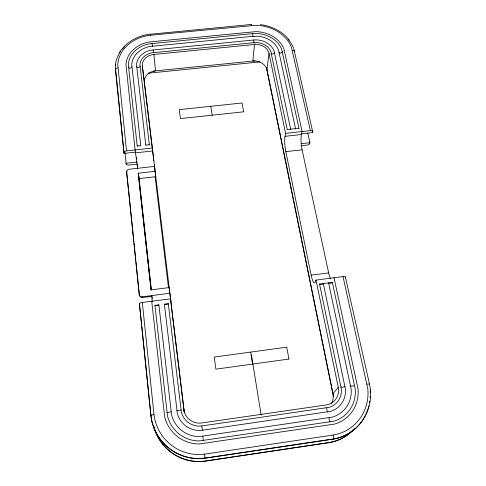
<?xml version="1.0" encoding="UTF-8"?>
<svg xmlns="http://www.w3.org/2000/svg" width="486" height="486" viewBox="0 0 486 486"><rect width="100%" height="100%" fill="white"/><g stroke="black" fill="none" stroke-linecap="round" stroke-linejoin="round"><path stroke-width="0.73" d="M138.194 173.229L139.124 178.599L155.818 176.704L155.131 171.315L138.194 173.229L151.037 289.887L169.177 287.578L170.835 301.466L170.483 298.841L142.307 302.468A3.019 0.966 -6.6 0 0 139.421 303.865L150.879 415.7L151.893 421.313A49.529 48.776 -67.9 0 0 199.503 458.711L204.946 458.274L204.612 454.131L333.135 435.043L337.989 433.974A46.407 43.728 47.2 0 0 367.829 389L343.013 276.601L316.022 280.076L315.147 282.19A12.156 2.381 82.3 0 1 311.155 275.149L285.823 151.638A11.312 2.035 84.3 0 1 285.009 136.335L285.592 133.358L269.019 53.442A12.691 10.315 5.6 0 0 254.5 44.499L153.874 54.438A12.897 10.54 -2.4 0 0 142.374 66.114L153.855 160.775M298.847 128.492A1.762 0.893 -13.3 0 0 298.957 128.243L281.667 49.347A26.432 21.481 5.6 0 0 255.727 33.479L252.781 33.607C252.805 36.189 252.447 37.616 255.83 36.128A23.085 18.76 5.6 0 1 278.496 50.022L295.524 128.62A1.762 0.893 -13.3 0 0 295.652 129.063M290.579 129.398A1.762 0.899 -13 0 0 290.683 129.148L274.025 50.975A18.371 14.926 5.6 0 0 255.97 39.882L253.789 39.98C253.868 41.924 253.334 44.086 256.073 42.561A15.023 12.211 5.6 0 1 270.848 51.65L287.244 129.525A1.762 0.899 -13 0 0 287.256 129.762M254.5 44.499L252.848 61.06A12.278 10.091 5.6 0 1 266.875 69.796L332.886 393.83A15.376 14.525 48.9 0 1 331.707 403.337M266.875 69.796L269.019 53.442M150.362 34.22L251.177 24.476M330.516 278.806A12.132 2.679 82.2 0 1 328.658 272.907L302.104 149.81A11.287 2.284 84.4 0 1 301.429 134.519L302.122 131.542L283.873 48.879A28.765 23.377 5.6 0 0 255.66 31.639L148.485 42.051A29.227 23.881 -2.4 0 0 125.965 64.614L135.114 149.937L137.653 168.302M300.913 145.782L306.702 145.132A2.618 1.27 -13.4 0 0 309.716 143.431L309.898 142.72L307.778 133.176M301.599 133.778L312.528 132.569L312.717 131.828L293.884 49.104M345.175 277.816L345.449 277.287A2.952 0.923 -11.8 0 0 343.013 276.601M319.533 284.037A1.938 0.601 -11.2 0 0 321.131 284.444A1.938 0.601 -11.2 0 0 323.299 283.545L345.437 389.201A23.158 21.821 47.1 0 1 330.425 411.387L202.291 430.238L201.884 425.943L329.071 407.341A18.936 17.848 47 0 0 341.366 389.237L319.533 284.037L332.357 282.372L355.242 389.116A33.327 31.408 47.1 0 1 333.712 421.204L199.497 440.911A33.352 32.86 -67 0 1 167.512 415.998L154.937 305.342L158.861 304.831L171.588 414.856A29.124 28.698 -67 0 0 199.497 436.55L332.345 417.116A29.105 27.429 47.1 0 0 351.171 389.152L328.597 282.858A1.938 0.601 -11.4 0 0 330.17 283.277A1.938 0.601 -11.4 0 0 332.357 282.372M119.149 53.193C124.829 43.351 135.272 37.064 146.219 34.798C147.373 35.326 150.83 32.696 150.593 35.217L255.417 25.327A36.802 29.913 5.6 0 1 291.454 47.27L310.366 130.631A2.697 1.343 -13.8 0 1 312.717 131.828M332.886 393.83L338.244 387.233L316.022 280.076M353.097 430.092A48.114 45.435 48.8 0 1 334.362 441.343L329.101 442.673L204.904 461.232L199.637 461.657A48.126 47.3 -70.6 0 1 153.655 426.04M204.946 458.274L333.092 439.174L338.523 437.795A49.584 46.735 47.4 0 0 370.545 396.655M333.092 439.174L338.238 438.038A49.481 46.644 47.5 0 0 365.569 415.026M254.208 42.64L151.675 52.846A15.266 12.472 -2.4 0 0 139.95 64.717L149.348 144.658A1.792 0.929 -5.7 0 1 149.172 145.144M252.781 33.607L149.02 43.868A26.864 21.949 -2.4 0 0 128.34 64.632L137.198 145.988A1.798 0.929 -5.2 0 0 137.295 146.219M253.2 36.243L149.797 46.492A23.462 19.167 -2.4 0 0 131.749 64.656L140.764 145.6A1.798 0.929 -5.2 0 1 140.6 146.086M253.789 39.98L150.891 50.204A18.668 15.248 -2.4 0 0 136.542 64.693L145.788 145.047A1.792 0.929 -5.7 0 0 145.885 145.278M150.593 35.217L146.638 35.812A37.398 30.557 -2.4 0 0 117.782 64.553L126.506 150.885A2.758 1.409 -4.7 0 0 123.924 152.659L124.07 153.382L135.485 152.124M329.362 442.448L204.91 461.044L199.625 461.469A48.217 47.397 -70.4 0 1 153.552 425.779M202.298 430.225L199.503 430.444A23.176 22.836 -66.9 0 1 177.317 413.252L164.377 304.121L168.296 303.61L181.381 412.11A18.948 18.675 -66.9 0 0 199.509 426.131L201.884 425.943M154.542 166.4L129.179 169.256A2.849 2.479 -7.9 0 0 126.609 172.038L139.19 294.291A3.074 2.867 -16.4 0 0 142.532 296.77L169.863 293.265M311.155 275.149L328.658 272.907M139.19 294.291L139.373 295.038A3.062 2.861 -16.5 0 0 142.708 297.511L151.814 296.339L151.662 295.597A12.399 0.352 83.1 0 1 152.27 301.794M137.167 162.014L126.038 163.253L126.172 163.94A2.679 1.33 -4.9 0 0 129.215 164.997L137.52 164.068M301.363 143.674L309.898 142.72M285.823 151.638L302.104 149.81M126.506 150.885L152.27 148.048M285.592 133.358L310.366 130.631M135.606 152.847L152.64 150.964M285.009 136.335L301.429 134.519M137.198 145.988L140.764 145.6M145.788 145.047L149.348 144.658M287.244 129.525L298.957 128.243M153.351 71.084L255.077 60.835M147.993 73.222L260.022 61.91M204.612 454.131L199.479 454.544A46.437 45.751 -67.2 0 1 154.846 419.552L153.989 414.528L142.307 302.468M260.259 24.604C271.358 25.928 282.245 31.134 289.206 40.052M139.421 303.865L141.639 324.727M142.532 296.77L142.708 297.511M345.449 277.287L369.56 384.45L370.393 389.651A49.584 46.735 47.4 0 1 370.575 392.457M312.194 131.092L312.528 132.569M309.388 141.948L309.716 143.431M334.034 277.755L358.073 389.092A36.268 34.172 47.1 0 1 334.666 424.059L199.491 443.955A36.292 35.757 -67.1 0 1 164.669 416.794L151.717 301.259M266.492 67.329L333.596 396.6M126.609 172.038L128.523 189.625M251.365 354.683L261.17 415.062M210.76 106.294L212.2 115.188M250.636 352.101L252.58 364.081M203.294 440.614L202.881 436.282M170.483 298.841L184.218 412.177M169.177 287.578L169.699 291.594M142.374 66.114L184.261 412.079M154.378 165.076L155.131 171.315M155.125 176.782L168.508 287.931M151.99 43.424L152.458 46.456L152.446 46.091M153.09 49.864L153.552 52.561M137.635 165.119L137.799 166.619M138.875 176.351L151.419 290.112M152.167 296.879L152.331 298.38M136.675 157.519L136.839 159.013M138.37 174.249L151.103 289.893M125.011 152.659L126.172 163.94M128.675 191.132L130.461 208.445M130.613 209.952L132.399 227.272M132.55 228.778L133.869 241.578M134.027 243.085L135.807 260.405M135.965 261.911L139.373 295.038M124.07 153.382L115.352 66.211A39.98 32.708 -2.4 0 1 119.106 53.8M141.791 326.234L150.915 415.232M123.924 152.659L115.431 69.771A2.618 1.598 -0.7 0 1 117.861 67.906M153.874 54.438L155.514 70.865A12.472 10.297 -2.5 0 0 144.409 82.292M370.496 389.474L370.678 395.78M140.011 66.284A1.707 1.051 -2 0 1 138.449 67.457A1.707 1.051 -2 0 1 136.609 66.533M131.821 66.886A1.707 1.051 -1.5 0 1 130.272 68.052A1.707 1.051 -1.5 0 1 128.413 67.135M119.483 53.156A39.98 32.708 -2.4 0 1 120.716 51.267M122.436 49.031A39.98 32.708 -2.4 0 1 124.677 46.595M338.244 387.233A16.002 15.078 47 0 1 326.161 404.96L201.593 422.978A16.014 15.777 -66.9 0 1 183.817 409.267M180.944 409.771A2.096 0.383 -10 0 1 178.945 410.512A2.096 0.383 -10 0 1 176.813 410.5M170.987 411.533A2.102 0.383 -9.9 0 1 169.007 412.268A2.102 0.383 -9.9 0 1 166.844 412.262M158.861 304.831A1.98 0.626 -7 0 1 157.014 305.706A1.98 0.626 -7 0 1 154.937 305.342M168.296 303.61A1.974 0.626 -7.2 0 1 166.431 304.485A1.974 0.626 -7.2 0 1 164.377 304.121M115.625 65.616A39.913 32.671 -2.4 0 1 115.826 64.195M292.432 50.459A2.564 1.519 -17.7 0 1 294.716 51.814M251.134 24.519A2.6 0.316 86.8 0 1 251.499 25.497M274.547 52.737A1.683 1.008 -16.5 0 1 272.768 54.001A1.683 1.008 -16.5 0 1 271.285 53.156M126.816 173.059A2.843 2.479 -7.9 0 1 127.065 171.783M282.384 51.741A1.683 1.002 -17 0 1 280.592 53.004A1.683 1.002 -17 0 1 279.128 52.154M354.689 385.447A2.059 0.383 -8.5 0 1 352.307 386.097A2.059 0.383 -8.5 0 1 350.692 385.884M288.101 39.293A39.348 32.021 5.6 0 1 293.678 48.43M330.103 421.988A2.163 0.401 78.3 0 1 329.289 420.25A2.163 0.401 78.3 0 1 329.137 417.808M327.783 411.958A2.144 0.395 78.5 0 1 326.975 410.263A2.144 0.395 78.5 0 1 326.823 407.827M345.048 386.498A2.059 0.383 -8.4 0 1 342.679 387.142A2.059 0.383 -8.4 0 1 341.038 386.929M354.33 428.682A48.017 45.35 48.9 0 1 334.095 441.574L329.101 442.673A3.232 0.571 78.2 0 1 328.749 442.515M333.135 435.043A3.341 0.614 78.1 0 1 333.366 438.931L204.946 458.067L199.497 458.511A49.627 48.879 -67.7 0 1 151.784 421.034L150.879 415.7A3.22 0.583 -9.7 0 1 153.989 414.528M370.156 391.382A49.481 46.644 47.5 0 1 370.229 392.785M370.229 396.284A49.481 46.644 47.5 0 1 370.156 397.676M369.803 401.15A49.481 46.644 47.5 0 1 369.591 402.523M368.88 405.925A49.481 46.644 47.5 0 1 368.127 408.598M367.92 409.261A49.481 46.644 47.5 0 1 365.867 414.4M367.058 384.104A3.141 0.571 -8.7 0 1 369.567 384.45M288.915 359.057L215.912 369.153L214.211 357.082L286.74 347.162L288.915 359.057M243.662 111.823L180.494 118.578L179.231 109.636L242.046 102.983L243.662 111.823"/></g></svg>
